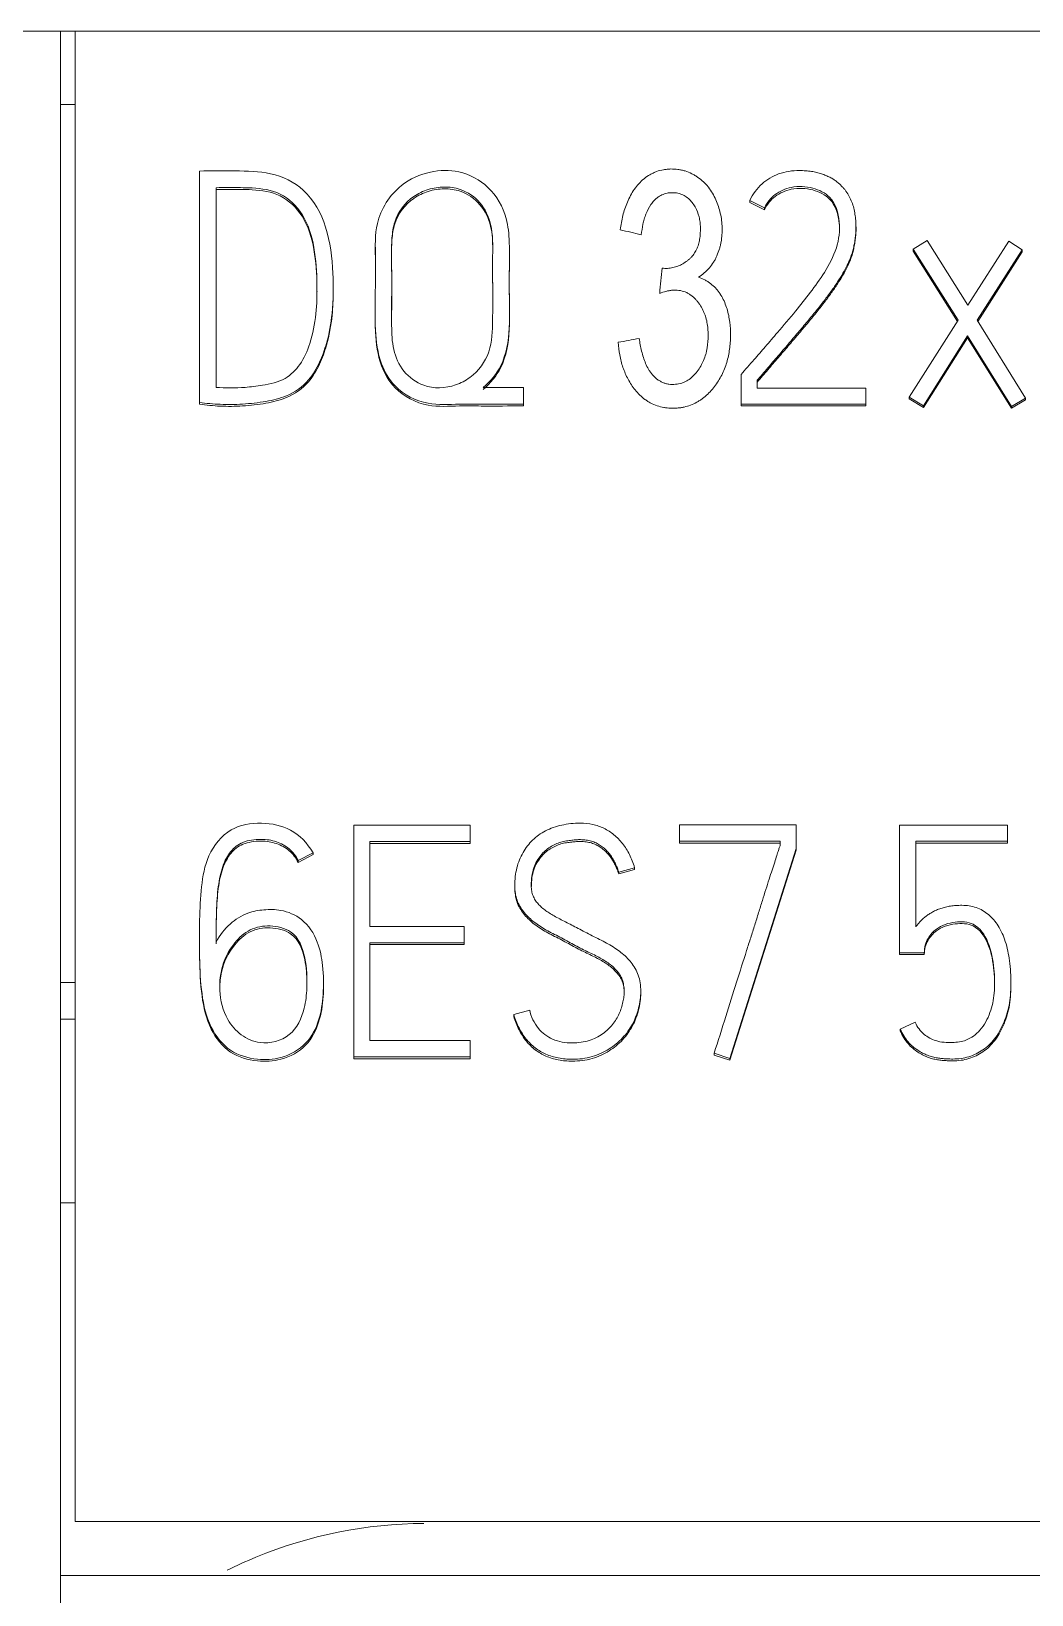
# Model space of a CAD drawing. Header units: millimetres. Extents: x 1359 to 3577, y 1336 to 3557.
# Drawn here: x 2840.87 to 2847.71, y 3319.4 to 3330.08 of the extents above; entities that cross this region are included whole.
import ezdxf

# ---------------------------------------------------------------- set-up
doc = ezdxf.new("R2010")
doc.units = ezdxf.units.MM
doc.set_wipeout_variables(frame=1)
doc.layers.add('000-PI-Oprema', color=30, linetype='Continuous', lineweight=5)

msp = doc.modelspace()

# ---------------------------------------------------------------- linework, layer by layer
for p, q in [((2956.571, 3326.022), (2756.571, 3326.022)), ((2956.571, 3320.858), (2756.571, 3320.858))]:
    msp.add_line(p, q)

# ---------------------------------------------------------------- next in the draw order: wipeouts: each hides what was drawn before it
msp.add_wipeout([(2836.171, 3330.083), (2870.971, 3330.083), (2870.971, 3183.083), (2836.171, 3183.083)])

# ---------------------------------------------------------------- next in the draw order: linework, layer by layer
at = {"layer": '000-PI-Oprema', "color": 0, "linetype": 'ByBlock', "lineweight": 0}
for p, q in [((2841.071, 3330.083), (2836.171, 3330.083)), ((2841.171, 3330.083), (2841.071, 3330.083)), ((2841.171, 3319.9), (2841.171, 3330.083)), ((2865.971, 3330.083), (2841.171, 3330.083)), ((2841.171, 3329.583), (2841.071, 3329.583)), ((2842.021, 3329.127), (2842.021, 3327.546)), ((2842.134, 3329.014), (2842.134, 3327.65)), ((2845.782, 3328.926), (2845.782, 3328.914)), ((2845.882, 3328.876), (2845.782, 3328.926)), ((2845.882, 3328.863), (2845.782, 3328.914)), ((2845.882, 3328.876), (2845.882, 3328.863)), ((2846.508, 3328.734), (2846.508, 3328.747)), ((2846.994, 3328.653), (2846.899, 3328.594)), ((2847.272, 3328.211), (2846.994, 3328.653)), ((2847.551, 3328.649), (2847.272, 3328.211)), ((2847.644, 3328.59), (2847.551, 3328.649)), ((2843.222, 3328.614), (2843.222, 3328.601)), ((2844.139, 3328.538), (2844.139, 3328.55)), ((2846.899, 3328.594), (2846.899, 3328.581)), ((2846.899, 3328.594), (2847.205, 3328.108)), ((2846.899, 3328.581), (2847.201, 3328.101)), ((2847.336, 3328.108), (2847.644, 3328.59)), ((2847.34, 3328.101), (2847.644, 3328.577)), ((2847.644, 3328.59), (2847.644, 3328.577)), ((2844.024, 3328.471), (2844.024, 3328.458)), ((2842.935, 3328.309), (2842.935, 3328.322)), ((2843.221, 3328.157), (2843.221, 3328.145)), ((2847.205, 3328.108), (2846.872, 3327.584)), ((2847.667, 3327.577), (2847.336, 3328.108)), ((2846.968, 3327.524), (2847.269, 3328.002)), ((2847.269, 3328.002), (2847.571, 3327.52)), ((2847.269, 3328.002), (2847.269, 3327.989)), ((2846.968, 3327.512), (2847.269, 3327.989)), ((2847.269, 3327.989), (2847.571, 3327.507)), ((2845.722, 3327.535), (2845.722, 3327.738)), ((2845.833, 3327.698), (2845.833, 3327.645)), ((2844.235, 3327.648), (2843.96, 3327.648)), ((2844.235, 3327.535), (2844.235, 3327.648)), ((2845.833, 3327.645), (2846.574, 3327.645)), ((2846.574, 3327.645), (2846.574, 3327.535)), ((2846.872, 3327.584), (2846.872, 3327.571)), ((2846.872, 3327.584), (2846.968, 3327.524)), ((2846.872, 3327.571), (2846.968, 3327.512)), ((2847.571, 3327.52), (2847.667, 3327.577)), ((2847.667, 3327.577), (2847.667, 3327.564)), ((2842.021, 3327.546), (2842.021, 3327.534)), ((2844.235, 3327.535), (2844.235, 3327.523)), ((2845.722, 3327.535), (2845.722, 3327.523)), ((2846.574, 3327.535), (2845.722, 3327.535)), ((2846.574, 3327.523), (2845.722, 3327.523)), ((2846.574, 3327.535), (2846.574, 3327.523)), ((2846.968, 3327.524), (2846.968, 3327.512)), ((2847.571, 3327.507), (2847.667, 3327.564)), ((2847.571, 3327.52), (2847.571, 3327.507)), ((2843.075, 3324.659), (2843.075, 3323.076)), ((2843.871, 3324.659), (2843.075, 3324.659)), ((2843.871, 3324.546), (2843.871, 3324.659)), ((2845.301, 3324.661), (2845.301, 3324.549)), ((2846.099, 3324.661), (2845.301, 3324.661)), ((2846.099, 3324.5), (2846.099, 3324.661)), ((2846.805, 3324.659), (2847.544, 3324.659)), ((2846.805, 3323.787), (2846.805, 3324.659)), ((2847.544, 3324.659), (2847.544, 3324.549)), ((2842.797, 3324.469), (2842.695, 3324.417)), ((2842.797, 3324.469), (2842.797, 3324.457)), ((2843.186, 3323.965), (2843.186, 3324.546)), ((2843.186, 3324.546), (2843.871, 3324.546)), ((2843.186, 3324.534), (2843.871, 3324.534)), ((2843.871, 3324.546), (2843.871, 3324.534)), ((2845.301, 3324.549), (2845.301, 3324.536)), ((2845.301, 3324.549), (2845.989, 3324.549)), ((2845.301, 3324.536), (2845.989, 3324.536)), ((2845.645, 3323.065), (2846.099, 3324.5)), ((2845.645, 3323.052), (2846.099, 3324.488)), ((2845.989, 3324.549), (2845.989, 3324.518)), ((2846.099, 3324.5), (2846.099, 3324.488)), ((2847.544, 3324.549), (2846.916, 3324.549)), ((2846.916, 3324.549), (2846.916, 3323.963)), ((2847.544, 3324.536), (2846.916, 3324.536)), ((2847.544, 3324.549), (2847.544, 3324.536)), ((2842.797, 3324.457), (2842.695, 3324.404)), ((2842.695, 3324.417), (2842.695, 3324.404)), ((2844.994, 3324.368), (2844.886, 3324.337)), ((2844.994, 3324.368), (2844.994, 3324.355)), ((2844.994, 3324.355), (2844.886, 3324.325)), ((2844.886, 3324.337), (2844.886, 3324.325)), ((2844.175, 3324.248), (2844.175, 3324.235)), ((2843.829, 3323.965), (2843.186, 3323.965)), ((2843.829, 3323.855), (2843.829, 3323.965)), ((2842.02, 3323.874), (2842.02, 3323.861)), ((2843.186, 3323.186), (2843.186, 3323.855)), ((2843.186, 3323.855), (2843.829, 3323.855)), ((2843.186, 3323.843), (2843.829, 3323.843)), ((2843.829, 3323.855), (2843.829, 3323.843)), ((2846.974, 3323.787), (2846.805, 3323.787)), ((2846.805, 3323.787), (2846.805, 3323.774)), ((2846.974, 3323.774), (2846.805, 3323.774)), ((2846.974, 3323.787), (2846.974, 3323.774)), ((2841.071, 3323.583), (2841.171, 3323.583)), ((2842.869, 3323.571), (2842.869, 3323.584)), ((2845.037, 3323.51), (2845.037, 3323.523)), ((2847.566, 3323.569), (2847.566, 3323.581)), ((2841.171, 3323.333), (2841.071, 3323.333)), ((2844.169, 3323.364), (2844.278, 3323.395)), ((2844.169, 3323.364), (2844.169, 3323.352)), ((2846.81, 3323.265), (2846.912, 3323.312)), ((2846.81, 3323.265), (2846.81, 3323.253)), ((2843.871, 3323.186), (2843.186, 3323.186)), ((2843.871, 3323.076), (2843.871, 3323.186)), ((2845.538, 3323.1), (2845.538, 3323.088)), ((2845.538, 3323.1), (2845.645, 3323.065)), ((2845.538, 3323.088), (2845.645, 3323.052)), ((2843.075, 3323.076), (2843.871, 3323.076)), ((2843.075, 3323.076), (2843.075, 3323.063)), ((2843.075, 3323.063), (2843.871, 3323.063)), ((2843.871, 3323.076), (2843.871, 3323.063)), ((2845.645, 3323.065), (2845.645, 3323.052)), ((2841.171, 3322.078), (2841.071, 3322.078)), ((2865.971, 3319.9), (2841.171, 3319.9)), ((2866.071, 3319.532), (2841.071, 3319.532))]:
    msp.add_line(p, q, dxfattribs=at)
for points, knots in [([(2841.071, 3330.083), (2841.071, 3328.998), (2841.071, 3325.395), (2841.071, 3321.789), (2841.071, 3319.268)], [0, 0, 0, 0, 0.301146, 1, 1, 1, 1]), ([(2842.021, 3327.546), (2842.068, 3327.54), (2842.166, 3327.532), (2842.318, 3327.533), (2842.47, 3327.55), (2842.631, 3327.588), (2842.766, 3327.682), (2842.844, 3327.818), (2842.9, 3327.972), (2842.936, 3328.177), (2842.937, 3328.445), (2842.905, 3328.74), (2842.762, 3329.008), (2842.512, 3329.128), (2842.264, 3329.128), (2842.102, 3329.131), (2842.021, 3329.127)], [0, 0, 0, 0, 0.048928, 0.10152, 0.156673, 0.206259, 0.270351, 0.31956, 0.366981, 0.439378, 0.534587, 0.645045, 0.746603, 0.832762, 0.916147, 1, 1, 1, 1]), ([(2843.96, 3327.648), (2844.011, 3327.692), (2844.108, 3327.809), (2844.148, 3328.067), (2844.133, 3328.348), (2844.144, 3328.598), (2844.124, 3328.833), (2844.014, 3329.028), (2843.807, 3329.137), (2843.588, 3329.133), (2843.362, 3329.031), (2843.215, 3328.797), (2843.225, 3328.549), (2843.224, 3328.307), (2843.215, 3328.064), (2843.245, 3327.825), (2843.36, 3327.628), (2843.568, 3327.521), (2843.776, 3327.537), (2843.993, 3327.534), (2844.139, 3327.535), (2844.235, 3327.535)], [0, 0, 0, 0, 0.043075, 0.102648, 0.168978, 0.235307, 0.271956, 0.327443, 0.378109, 0.421433, 0.470555, 0.539532, 0.59211, 0.636178, 0.703998, 0.756984, 0.796657, 0.853885, 0.901986, 0.93541, 1, 1, 1, 1]), ([(2844.896, 3328.727), (2844.901, 3328.76), (2844.907, 3328.792), (2844.922, 3328.855), (2844.932, 3328.886), (2844.952, 3328.931), (2844.959, 3328.946), (2844.974, 3328.975), (2844.983, 3328.989), (2845.002, 3329.016), (2845.012, 3329.029), (2845.034, 3329.053), (2845.058, 3329.076), (2845.085, 3329.095), (2845.107, 3329.107), (2845.114, 3329.111), (2845.129, 3329.118), (2845.152, 3329.128), (2845.176, 3329.134), (2845.2, 3329.138), (2845.208, 3329.139), (2845.225, 3329.141), (2845.233, 3329.142), (2845.258, 3329.142), (2845.275, 3329.141), (2845.299, 3329.138), (2845.307, 3329.136), (2845.324, 3329.133), (2845.348, 3329.127), (2845.37, 3329.117), (2845.393, 3329.106), (2845.4, 3329.102), (2845.414, 3329.094), (2845.421, 3329.089), (2845.441, 3329.075), (2845.454, 3329.065), (2845.472, 3329.048), (2845.478, 3329.042), (2845.489, 3329.029), (2845.505, 3329.011), (2845.519, 3328.99), (2845.536, 3328.962), (2845.543, 3328.947), (2845.563, 3328.902), (2845.573, 3328.871), (2845.584, 3328.823), (2845.587, 3328.807), (2845.591, 3328.774), (2845.592, 3328.758), (2845.593, 3328.709), (2845.591, 3328.676), (2845.584, 3328.636), (2845.582, 3328.628), (2845.579, 3328.612), (2845.572, 3328.588), (2845.564, 3328.565), (2845.554, 3328.542), (2845.551, 3328.535), (2845.543, 3328.52), (2845.539, 3328.513), (2845.526, 3328.492), (2845.507, 3328.465), (2845.483, 3328.442), (2845.459, 3328.421), (2845.445, 3328.411), (2845.431, 3328.402)], [0, 0, 0, 0, 0.0625, 0.0625, 0.125, 0.125, 0.15625, 0.15625, 0.1875, 0.1875, 0.21875, 0.21875, 0.25, 0.28125, 0.28125, 0.296875, 0.296875, 0.3125, 0.34375, 0.34375, 0.359375, 0.359375, 0.375, 0.375, 0.40625, 0.40625, 0.421875, 0.421875, 0.4375, 0.46875, 0.46875, 0.484375, 0.484375, 0.5, 0.5, 0.53125, 0.53125, 0.546875, 0.546875, 0.5625, 0.59375, 0.59375, 0.625, 0.625, 0.6875, 0.6875, 0.71875, 0.71875, 0.75, 0.75, 0.8125, 0.8125, 0.828125, 0.828125, 0.84375, 0.875, 0.875, 0.890625, 0.890625, 0.90625, 0.90625, 0.9375, 0.96875, 0.96875, 1, 1, 1, 1]), ([(2845.782, 3328.926), (2845.801, 3328.969), (2845.858, 3329.045), (2845.979, 3329.119), (2846.088, 3329.133), (2846.163, 3329.13), (2846.202, 3329.126), (2846.238, 3329.119), (2846.271, 3329.109), (2846.301, 3329.098), (2846.329, 3329.086), (2846.353, 3329.072), (2846.375, 3329.057), (2846.394, 3329.04), (2846.411, 3329.023), (2846.426, 3329.007), (2846.444, 3328.985), (2846.462, 3328.954), (2846.48, 3328.916), (2846.493, 3328.875), (2846.501, 3328.833), (2846.506, 3328.791), (2846.508, 3328.75), (2846.507, 3328.71), (2846.503, 3328.673), (2846.498, 3328.636), (2846.49, 3328.601), (2846.481, 3328.567), (2846.468, 3328.528), (2846.448, 3328.482), (2846.418, 3328.427), (2846.381, 3328.368), (2846.338, 3328.306), (2846.289, 3328.24), (2846.234, 3328.171), (2846.174, 3328.099), (2846.111, 3328.023), (2846.044, 3327.945), (2845.975, 3327.864), (2845.904, 3327.782), (2845.857, 3327.726), (2845.833, 3327.698)], [0, 0, 0, 0, 0.061339, 0.118477, 0.180647, 0.199061, 0.216082, 0.231833, 0.246526, 0.260308, 0.273254, 0.285426, 0.29689, 0.307753, 0.31802, 0.327627, 0.336606, 0.355189, 0.37361, 0.392165, 0.410785, 0.42927, 0.447741, 0.464235, 0.480574, 0.496814, 0.51268, 0.527892, 0.542508, 0.566365, 0.593275, 0.623397, 0.656474, 0.692185, 0.730563, 0.771282, 0.814001, 0.858722, 0.904903, 0.951996, 1, 1, 1, 1]), ([(2842.134, 3327.65), (2842.2, 3327.645), (2842.306, 3327.645), (2842.465, 3327.664), (2842.606, 3327.694), (2842.719, 3327.807), (2842.785, 3327.963), (2842.822, 3328.15), (2842.826, 3328.37), (2842.813, 3328.602), (2842.746, 3328.829), (2842.584, 3328.99), (2842.392, 3329.016), (2842.245, 3329.014), (2842.163, 3329.015), (2842.134, 3329.014)], [0, 0, 0, 0, 0.085013, 0.135874, 0.205821, 0.265138, 0.333279, 0.422662, 0.50952, 0.618636, 0.722487, 0.80996, 0.894466, 0.962458, 1, 1, 1, 1]), ([(2842.824, 3328.304), (2842.824, 3328.316), (2842.823, 3328.413), (2842.813, 3328.589), (2842.746, 3328.816), (2842.584, 3328.977), (2842.392, 3329.004), (2842.245, 3329.001), (2842.163, 3329.002), (2842.134, 3329.002)], [0, 0, 0, 0, 0.030851, 0.246457, 0.451657, 0.624495, 0.791473, 0.92582, 1, 1, 1, 1]), ([(2843.584, 3329.002), (2843.549, 3328.991), (2843.449, 3328.943), (2843.355, 3328.818), (2843.329, 3328.635), (2843.336, 3328.453), (2843.334, 3328.253), (2843.333, 3328.072), (2843.338, 3327.907), (2843.406, 3327.752), (2843.564, 3327.637), (2843.74, 3327.644), (2843.906, 3327.73), (2844.02, 3327.888), (2844.025, 3328.11), (2844.025, 3328.329), (2844.023, 3328.545), (2844.029, 3328.748), (2843.95, 3328.92), (2843.822, 3329.007), (2843.693, 3329.024), (2843.62, 3329.012), (2843.584, 3329.002)], [0, 0, 0, 0, 0.03125, 0.09375, 0.125, 0.1875, 0.25, 0.296875, 0.34375, 0.390625, 0.4375, 0.5, 0.53125, 0.59375, 0.65625, 0.71875, 0.78125, 0.84375, 0.890625, 0.9375, 0.96875, 1, 1, 1, 1]), ([(2843.584, 3328.989), (2843.549, 3328.978), (2843.449, 3328.93), (2843.355, 3328.805), (2843.329, 3328.622), (2843.336, 3328.441), (2843.335, 3328.26), (2843.334, 3328.152), (2843.334, 3328.117)], [0, 0, 0, 0, 0.111489, 0.334467, 0.445956, 0.668934, 0.891911, 1, 1, 1, 1]), ([(2844.025, 3328.592), (2844.025, 3328.646), (2844.021, 3328.754), (2843.95, 3328.907), (2843.822, 3328.994), (2843.693, 3329.012), (2843.62, 3329), (2843.584, 3328.989)], [0, 0, 0, 0, 0.226006, 0.458204, 0.690402, 0.845201, 1, 1, 1, 1]), ([(2845.182, 3328.465), (2845.188, 3328.464), (2845.194, 3328.463), (2845.203, 3328.463), (2845.207, 3328.463), (2845.213, 3328.463), (2845.222, 3328.463), (2845.231, 3328.464), (2845.243, 3328.466), (2845.249, 3328.467), (2845.268, 3328.471), (2845.279, 3328.474), (2845.302, 3328.483), (2845.313, 3328.488), (2845.335, 3328.501), (2845.345, 3328.507), (2845.36, 3328.519), (2845.364, 3328.522), (2845.374, 3328.531), (2845.378, 3328.535), (2845.391, 3328.548), (2845.398, 3328.558), (2845.411, 3328.578), (2845.417, 3328.589), (2845.426, 3328.611), (2845.43, 3328.623), (2845.436, 3328.646), (2845.439, 3328.658), (2845.442, 3328.683), (2845.443, 3328.695), (2845.444, 3328.719), (2845.445, 3328.731), (2845.444, 3328.755), (2845.443, 3328.767), (2845.44, 3328.791), (2845.438, 3328.803), (2845.429, 3328.839), (2845.42, 3328.861), (2845.402, 3328.893), (2845.395, 3328.903), (2845.38, 3328.923), (2845.372, 3328.932), (2845.353, 3328.948), (2845.343, 3328.955), (2845.322, 3328.967), (2845.31, 3328.971), (2845.286, 3328.978), (2845.274, 3328.979), (2845.249, 3328.98), (2845.237, 3328.98), (2845.213, 3328.976), (2845.201, 3328.973), (2845.178, 3328.964), (2845.167, 3328.958), (2845.152, 3328.948), (2845.147, 3328.944), (2845.138, 3328.936), (2845.133, 3328.932), (2845.12, 3328.919), (2845.113, 3328.909), (2845.092, 3328.879), (2845.081, 3328.857), (2845.068, 3328.823), (2845.064, 3328.811), (2845.057, 3328.788), (2845.054, 3328.776), (2845.047, 3328.74), (2845.043, 3328.716), (2845.04, 3328.692)], [0, 0, 0, 0, 0.015625, 0.015625, 0.023437, 0.023437, 0.03125, 0.046875, 0.046875, 0.0625, 0.0625, 0.09375, 0.09375, 0.125, 0.125, 0.15625, 0.15625, 0.171875, 0.171875, 0.1875, 0.1875, 0.21875, 0.21875, 0.25, 0.25, 0.28125, 0.28125, 0.3125, 0.3125, 0.34375, 0.34375, 0.375, 0.375, 0.40625, 0.40625, 0.4375, 0.4375, 0.5, 0.5, 0.53125, 0.53125, 0.5625, 0.5625, 0.59375, 0.59375, 0.625, 0.625, 0.65625, 0.65625, 0.6875, 0.6875, 0.71875, 0.71875, 0.75, 0.75, 0.765625, 0.765625, 0.78125, 0.78125, 0.8125, 0.8125, 0.875, 0.875, 0.90625, 0.90625, 0.9375, 0.9375, 1, 1, 1, 1]), ([(2845.722, 3327.738), (2845.752, 3327.772), (2845.807, 3327.835), (2845.89, 3327.93), (2845.985, 3328.041), (2846.089, 3328.163), (2846.197, 3328.299), (2846.298, 3328.438), (2846.383, 3328.598), (2846.407, 3328.78), (2846.355, 3328.951), (2846.209, 3329.022), (2846.073, 3329.028), (2845.948, 3328.975), (2845.9, 3328.913), (2845.882, 3328.876)], [0, 0, 0, 0, 0.068794, 0.128406, 0.193582, 0.291346, 0.373604, 0.45943, 0.554437, 0.645803, 0.738171, 0.803969, 0.878932, 0.940491, 1, 1, 1, 1]), ([(2846.395, 3328.729), (2846.395, 3328.742), (2846.392, 3328.817), (2846.355, 3328.938), (2846.209, 3329.01), (2846.073, 3329.015), (2845.948, 3328.962), (2845.9, 3328.901), (2845.882, 3328.863)], [0, 0, 0, 0, 0.051721, 0.299015, 0.475174, 0.675868, 0.840679, 1, 1, 1, 1]), ([(2846.508, 3328.736), (2846.508, 3328.736), (2846.508, 3328.723), (2846.507, 3328.698), (2846.503, 3328.66), (2846.498, 3328.623), (2846.49, 3328.588), (2846.481, 3328.554), (2846.468, 3328.515), (2846.448, 3328.469), (2846.418, 3328.414), (2846.381, 3328.356), (2846.338, 3328.293), (2846.289, 3328.227), (2846.234, 3328.158), (2846.174, 3328.086), (2846.111, 3328.01), (2846.044, 3327.932), (2845.975, 3327.852), (2845.904, 3327.769), (2845.857, 3327.714), (2845.833, 3327.685)], [0, 0, 0, 0, 0.000351, 0.030208, 0.059783, 0.089178, 0.117897, 0.145433, 0.17189, 0.215074, 0.263783, 0.318309, 0.378181, 0.442821, 0.512289, 0.585996, 0.663321, 0.744272, 0.827864, 0.913107, 1, 1, 1, 1]), ([(2843.222, 3328.601), (2843.222, 3328.575), (2843.224, 3328.518), (2843.224, 3328.461), (2843.224, 3328.429)], [0, 0, 0, 0, 0.44169, 1, 1, 1, 1]), ([(2843.96, 3327.635), (2844.011, 3327.68), (2844.108, 3327.796), (2844.148, 3328.054), (2844.135, 3328.305), (2844.139, 3328.47), (2844.139, 3328.538)], [0, 0, 0, 0, 0.200742, 0.478373, 0.787489, 1, 1, 1, 1]), ([(2844.025, 3328.228), (2844.025, 3328.257), (2844.025, 3328.334), (2844.024, 3328.411), (2844.024, 3328.458)], [0, 0, 0, 0, 0.379538, 1, 1, 1, 1]), ([(2845.431, 3328.402), (2845.446, 3328.397), (2845.468, 3328.388), (2845.488, 3328.377), (2845.501, 3328.368), (2845.508, 3328.364), (2845.526, 3328.349), (2845.538, 3328.339), (2845.554, 3328.322), (2845.559, 3328.316), (2845.568, 3328.304), (2845.573, 3328.297), (2845.595, 3328.265), (2845.608, 3328.237), (2845.624, 3328.193), (2845.629, 3328.178), (2845.636, 3328.148), (2845.639, 3328.133), (2845.647, 3328.088), (2845.649, 3328.057), (2845.65, 3328.011), (2845.65, 3327.995), (2845.649, 3327.964), (2845.648, 3327.949), (2845.643, 3327.903), (2845.638, 3327.873), (2845.626, 3327.828), (2845.622, 3327.813), (2845.612, 3327.784), (2845.606, 3327.769), (2845.587, 3327.727), (2845.572, 3327.7), (2845.545, 3327.662), (2845.536, 3327.65), (2845.516, 3327.626), (2845.495, 3327.603), (2845.471, 3327.583), (2845.453, 3327.569), (2845.446, 3327.564), (2845.433, 3327.556), (2845.426, 3327.552), (2845.392, 3327.533), (2845.363, 3327.522), (2845.325, 3327.514), (2845.317, 3327.512), (2845.302, 3327.51), (2845.294, 3327.509), (2845.271, 3327.507), (2845.255, 3327.507), (2845.232, 3327.508), (2845.224, 3327.508), (2845.208, 3327.51), (2845.201, 3327.511), (2845.178, 3327.515), (2845.148, 3327.523), (2845.119, 3327.535), (2845.098, 3327.546), (2845.091, 3327.55), (2845.078, 3327.558), (2845.059, 3327.572), (2845.041, 3327.587), (2845.019, 3327.608), (2845.008, 3327.62), (2844.998, 3327.632)], [0, 0, 0, 0, 0.03125, 0.046875, 0.046875, 0.0625, 0.0625, 0.09375, 0.09375, 0.109375, 0.109375, 0.125, 0.125, 0.1875, 0.1875, 0.21875, 0.21875, 0.25, 0.25, 0.3125, 0.3125, 0.34375, 0.34375, 0.375, 0.375, 0.4375, 0.4375, 0.46875, 0.46875, 0.5, 0.5, 0.5625, 0.5625, 0.59375, 0.59375, 0.625, 0.65625, 0.65625, 0.671875, 0.671875, 0.6875, 0.6875, 0.75, 0.75, 0.765625, 0.765625, 0.78125, 0.78125, 0.8125, 0.8125, 0.828125, 0.828125, 0.84375, 0.84375, 0.875, 0.90625, 0.90625, 0.921875, 0.921875, 0.9375, 0.96875, 0.96875, 1, 1, 1, 1]), ([(2845.026, 3327.984), (2845.03, 3327.955), (2845.036, 3327.926), (2845.046, 3327.883), (2845.05, 3327.869), (2845.059, 3327.84), (2845.064, 3327.827), (2845.076, 3327.799), (2845.082, 3327.786), (2845.093, 3327.767), (2845.097, 3327.761), (2845.106, 3327.749), (2845.111, 3327.743), (2845.125, 3327.726), (2845.136, 3327.716), (2845.153, 3327.702), (2845.16, 3327.698), (2845.172, 3327.69), (2845.179, 3327.687), (2845.193, 3327.681), (2845.2, 3327.678), (2845.214, 3327.674), (2845.229, 3327.671), (2845.243, 3327.67), (2845.258, 3327.669), (2845.266, 3327.67), (2845.288, 3327.672), (2845.303, 3327.674), (2845.324, 3327.682), (2845.331, 3327.684), (2845.344, 3327.691), (2845.351, 3327.694), (2845.37, 3327.706), (2845.382, 3327.715), (2845.403, 3327.736), (2845.413, 3327.747), (2845.431, 3327.77), (2845.439, 3327.783), (2845.454, 3327.808), (2845.467, 3327.834), (2845.477, 3327.862), (2845.483, 3327.883), (2845.485, 3327.891), (2845.488, 3327.905), (2845.489, 3327.912), (2845.495, 3327.948), (2845.497, 3327.977), (2845.497, 3328.021), (2845.496, 3328.036), (2845.494, 3328.065), (2845.49, 3328.094), (2845.483, 3328.123), (2845.476, 3328.144), (2845.473, 3328.151), (2845.468, 3328.164), (2845.465, 3328.171), (2845.455, 3328.191), (2845.448, 3328.204), (2845.436, 3328.222), (2845.431, 3328.228), (2845.422, 3328.24), (2845.417, 3328.245), (2845.402, 3328.262), (2845.391, 3328.271), (2845.373, 3328.284), (2845.367, 3328.288), (2845.354, 3328.295), (2845.347, 3328.299), (2845.326, 3328.307), (2845.312, 3328.31), (2845.29, 3328.314), (2845.282, 3328.314), (2845.268, 3328.315), (2845.26, 3328.315), (2845.245, 3328.313), (2845.238, 3328.312), (2845.223, 3328.309), (2845.216, 3328.308), (2845.194, 3328.302), (2845.18, 3328.298), (2845.166, 3328.292)], [0, 0, 0, 0, 0.0625, 0.0625, 0.09375, 0.09375, 0.125, 0.125, 0.15625, 0.15625, 0.171875, 0.171875, 0.1875, 0.1875, 0.21875, 0.21875, 0.234375, 0.234375, 0.25, 0.25, 0.265625, 0.265625, 0.28125, 0.296875, 0.296875, 0.3125, 0.3125, 0.34375, 0.34375, 0.359375, 0.359375, 0.375, 0.375, 0.40625, 0.40625, 0.4375, 0.4375, 0.46875, 0.46875, 0.5, 0.53125, 0.53125, 0.546875, 0.546875, 0.5625, 0.5625, 0.625, 0.625, 0.65625, 0.65625, 0.6875, 0.71875, 0.71875, 0.734375, 0.734375, 0.75, 0.75, 0.78125, 0.78125, 0.796875, 0.796875, 0.8125, 0.8125, 0.84375, 0.84375, 0.859375, 0.859375, 0.875, 0.875, 0.90625, 0.90625, 0.921875, 0.921875, 0.9375, 0.9375, 0.953125, 0.953125, 0.96875, 0.96875, 1, 1, 1, 1]), ([(2842.021, 3327.534), (2842.068, 3327.528), (2842.166, 3327.519), (2842.318, 3327.52), (2842.47, 3327.538), (2842.631, 3327.575), (2842.766, 3327.67), (2842.844, 3327.806), (2842.9, 3327.959), (2842.93, 3328.128), (2842.935, 3328.253), (2842.935, 3328.309)], [0, 0, 0, 0, 0.098443, 0.204258, 0.315227, 0.414995, 0.543949, 0.642959, 0.738369, 0.884032, 1, 1, 1, 1]), ([(2843.221, 3328.145), (2843.221, 3328.106), (2843.223, 3327.989), (2843.245, 3327.812), (2843.36, 3327.615), (2843.568, 3327.509), (2843.776, 3327.525), (2843.993, 3327.521), (2844.139, 3327.523), (2844.235, 3327.523)], [0, 0, 0, 0, 0.081096, 0.245586, 0.368745, 0.546401, 0.695727, 0.799486, 1, 1, 1, 1]), ([(2844.998, 3327.632), (2844.98, 3327.655), (2844.964, 3327.68), (2844.943, 3327.718), (2844.937, 3327.732), (2844.925, 3327.759), (2844.92, 3327.772), (2844.91, 3327.8), (2844.906, 3327.814), (2844.899, 3327.842), (2844.896, 3327.857), (2844.888, 3327.9), (2844.884, 3327.928), (2844.882, 3327.958)], [0, 0, 0, 0, 0.25, 0.25, 0.375, 0.375, 0.5, 0.5, 0.625, 0.625, 0.75, 0.75, 1, 1, 1, 1]), ([(2842.134, 3323.86), (2842.16, 3323.908), (2842.22, 3323.985), (2842.339, 3324.062), (2842.462, 3324.083), (2842.59, 3324.083), (2842.738, 3324.02), (2842.834, 3323.87), (2842.869, 3323.688), (2842.871, 3323.507), (2842.845, 3323.324), (2842.758, 3323.153), (2842.591, 3323.061), (2842.406, 3323.051), (2842.218, 3323.105), (2842.081, 3323.282), (2842.03, 3323.511), (2842.02, 3323.758), (2842.02, 3324.003), (2842.03, 3324.234), (2842.069, 3324.459), (2842.218, 3324.647), (2842.443, 3324.686), (2842.66, 3324.639), (2842.756, 3324.539), (2842.797, 3324.469)], [0, 0, 0, 0, 0.03564, 0.067865, 0.092923, 0.119268, 0.154068, 0.197126, 0.234707, 0.279879, 0.320329, 0.360962, 0.405677, 0.442102, 0.485709, 0.532505, 0.586175, 0.644312, 0.701767, 0.753421, 0.803151, 0.856352, 0.904259, 0.950465, 1, 1, 1, 1]), ([(2844.278, 3323.395), (2844.286, 3323.35), (2844.326, 3323.268), (2844.434, 3323.183), (2844.544, 3323.168), (2844.628, 3323.173), (2844.684, 3323.185), (2844.733, 3323.205), (2844.776, 3323.232), (2844.813, 3323.262), (2844.844, 3323.295), (2844.87, 3323.332), (2844.89, 3323.37), (2844.905, 3323.41), (2844.915, 3323.449), (2844.922, 3323.487), (2844.924, 3323.526), (2844.921, 3323.565), (2844.912, 3323.603), (2844.894, 3323.637), (2844.871, 3323.666), (2844.845, 3323.693), (2844.813, 3323.718), (2844.778, 3323.74), (2844.74, 3323.762), (2844.699, 3323.782), (2844.655, 3323.802), (2844.611, 3323.825), (2844.565, 3323.849), (2844.519, 3323.875), (2844.472, 3323.9), (2844.425, 3323.923), (2844.38, 3323.947), (2844.338, 3323.974), (2844.3, 3324.002), (2844.265, 3324.033), (2844.235, 3324.067), (2844.209, 3324.104), (2844.189, 3324.146), (2844.178, 3324.193), (2844.174, 3324.248), (2844.178, 3324.307), (2844.188, 3324.366), (2844.206, 3324.421), (2844.231, 3324.471), (2844.261, 3324.517), (2844.297, 3324.557), (2844.338, 3324.592), (2844.386, 3324.621), (2844.439, 3324.644), (2844.497, 3324.66), (2844.559, 3324.67), (2844.63, 3324.674), (2844.708, 3324.667), (2844.787, 3324.64), (2844.856, 3324.595), (2844.915, 3324.533), (2844.963, 3324.457), (2844.985, 3324.399), (2844.994, 3324.368)], [0, 0, 0, 0, 0.042395, 0.079774, 0.121236, 0.140075, 0.157254, 0.173247, 0.188397, 0.202796, 0.216711, 0.230265, 0.243508, 0.256652, 0.269293, 0.280934, 0.291684, 0.304893, 0.316879, 0.328106, 0.339273, 0.350814, 0.362909, 0.375637, 0.388999, 0.403044, 0.417696, 0.432849, 0.448511, 0.464937, 0.481153, 0.497163, 0.51278, 0.527863, 0.542482, 0.556645, 0.570443, 0.584077, 0.597961, 0.612786, 0.629037, 0.64828, 0.666584, 0.684253, 0.701354, 0.717933, 0.734308, 0.750738, 0.767515, 0.784992, 0.803232, 0.822275, 0.842375, 0.868294, 0.892965, 0.917787, 0.943448, 0.970498, 1, 1, 1, 1]), ([(2842.695, 3324.417), (2842.688, 3324.432), (2842.67, 3324.46), (2842.635, 3324.497), (2842.594, 3324.526), (2842.547, 3324.547), (2842.496, 3324.559), (2842.438, 3324.563), (2842.378, 3324.559), (2842.319, 3324.544), (2842.271, 3324.517), (2842.233, 3324.479), (2842.202, 3324.432), (2842.178, 3324.375), (2842.161, 3324.31), (2842.148, 3324.237), (2842.141, 3324.154), (2842.137, 3324.063), (2842.134, 3323.964), (2842.134, 3323.896), (2842.134, 3323.86)], [0, 0, 0, 0, 0.043481, 0.085549, 0.127923, 0.170971, 0.214845, 0.260884, 0.317917, 0.367656, 0.41257, 0.456833, 0.503792, 0.555243, 0.612421, 0.675966, 0.746378, 0.823872, 0.908402, 1, 1, 1, 1]), ([(2842.695, 3324.404), (2842.688, 3324.419), (2842.67, 3324.448), (2842.635, 3324.485), (2842.594, 3324.513), (2842.547, 3324.534), (2842.496, 3324.547), (2842.438, 3324.551), (2842.378, 3324.546), (2842.319, 3324.531), (2842.271, 3324.504), (2842.233, 3324.466), (2842.202, 3324.419), (2842.178, 3324.363), (2842.161, 3324.298), (2842.148, 3324.224), (2842.141, 3324.141), (2842.137, 3324.051), (2842.134, 3323.952), (2842.134, 3323.883), (2842.134, 3323.847)], [0, 0, 0, 0, 0.043481, 0.085549, 0.127923, 0.170971, 0.214845, 0.260884, 0.317917, 0.367656, 0.41257, 0.456833, 0.503792, 0.555243, 0.612421, 0.675966, 0.746378, 0.823872, 0.908402, 1, 1, 1, 1]), ([(2844.886, 3324.337), (2844.884, 3324.345), (2844.879, 3324.36), (2844.869, 3324.383), (2844.858, 3324.407), (2844.844, 3324.432), (2844.827, 3324.457), (2844.808, 3324.48), (2844.786, 3324.502), (2844.76, 3324.521), (2844.731, 3324.538), (2844.699, 3324.551), (2844.662, 3324.558), (2844.628, 3324.56), (2844.595, 3324.559), (2844.563, 3324.556), (2844.527, 3324.551), (2844.49, 3324.543), (2844.453, 3324.529), (2844.416, 3324.51), (2844.382, 3324.484), (2844.352, 3324.452), (2844.324, 3324.413), (2844.303, 3324.365), (2844.291, 3324.308), (2844.287, 3324.255), (2844.29, 3324.209), (2844.299, 3324.176), (2844.315, 3324.146), (2844.335, 3324.12), (2844.359, 3324.096), (2844.388, 3324.073), (2844.42, 3324.053), (2844.455, 3324.032), (2844.493, 3324.012), (2844.534, 3323.992), (2844.576, 3323.97), (2844.621, 3323.947), (2844.668, 3323.922), (2844.717, 3323.896), (2844.767, 3323.872), (2844.815, 3323.847), (2844.859, 3323.82), (2844.901, 3323.79), (2844.939, 3323.757), (2844.972, 3323.72), (2845, 3323.68), (2845.022, 3323.633), (2845.034, 3323.58), (2845.038, 3323.523), (2845.034, 3323.466), (2845.023, 3323.409), (2845.005, 3323.353), (2844.981, 3323.299), (2844.95, 3323.249), (2844.913, 3323.204), (2844.87, 3323.163), (2844.82, 3323.128), (2844.765, 3323.098), (2844.704, 3323.075), (2844.637, 3323.061), (2844.56, 3323.057), (2844.475, 3323.064), (2844.388, 3323.09), (2844.313, 3323.134), (2844.25, 3323.196), (2844.201, 3323.274), (2844.178, 3323.333), (2844.169, 3323.364)], [0, 0, 0, 0, 0.006902, 0.014527, 0.0229, 0.03171, 0.040697, 0.049939, 0.059406, 0.069126, 0.079243, 0.089792, 0.100957, 0.11302, 0.121351, 0.131067, 0.142193, 0.154038, 0.166072, 0.178522, 0.191399, 0.204849, 0.219214, 0.234859, 0.25249, 0.272668, 0.283841, 0.294211, 0.304173, 0.314215, 0.324636, 0.335605, 0.347264, 0.35967, 0.372854, 0.386723, 0.401163, 0.416176, 0.433071, 0.449927, 0.466747, 0.483271, 0.499286, 0.514866, 0.530063, 0.545048, 0.560066, 0.575472, 0.591898, 0.609868, 0.627376, 0.645005, 0.66302, 0.681094, 0.698922, 0.71679, 0.734853, 0.753306, 0.772468, 0.792214, 0.812556, 0.833938, 0.86301, 0.889874, 0.915888, 0.942166, 0.969784, 1, 1, 1, 1]), ([(2844.886, 3324.325), (2844.884, 3324.332), (2844.879, 3324.347), (2844.869, 3324.37), (2844.858, 3324.395), (2844.844, 3324.42), (2844.827, 3324.444), (2844.808, 3324.467), (2844.786, 3324.489), (2844.76, 3324.508), (2844.731, 3324.525), (2844.699, 3324.538), (2844.662, 3324.545), (2844.628, 3324.548), (2844.595, 3324.546), (2844.563, 3324.543), (2844.527, 3324.539), (2844.49, 3324.531), (2844.453, 3324.516), (2844.416, 3324.497), (2844.382, 3324.472), (2844.352, 3324.439), (2844.324, 3324.4), (2844.303, 3324.353), (2844.292, 3324.298), (2844.289, 3324.259), (2844.289, 3324.24)], [0, 0, 0, 0, 0.025535, 0.053746, 0.084726, 0.117324, 0.150572, 0.184768, 0.219795, 0.255756, 0.293187, 0.332218, 0.373527, 0.418158, 0.448979, 0.484928, 0.526094, 0.569916, 0.614442, 0.660505, 0.708148, 0.757909, 0.811058, 0.868941, 0.934177, 1, 1, 1, 1]), ([(2845.989, 3324.518), (2845.987, 3324.515), (2845.983, 3324.504), (2845.976, 3324.482), (2845.965, 3324.448), (2845.951, 3324.403), (2845.933, 3324.349), (2845.913, 3324.287), (2845.891, 3324.217), (2845.867, 3324.141), (2845.842, 3324.06), (2845.815, 3323.976), (2845.788, 3323.889), (2845.746, 3323.76), (2845.69, 3323.58), (2845.616, 3323.346), (2845.565, 3323.184), (2845.538, 3323.1)], [0, 0, 0, 0, 0.006664, 0.022274, 0.046836, 0.07897, 0.117297, 0.161819, 0.211415, 0.264968, 0.322476, 0.382404, 0.443215, 0.50491, 0.65714, 0.82217, 1, 1, 1, 1]), ([(2844.923, 3323.512), (2844.923, 3323.526), (2844.921, 3323.553), (2844.912, 3323.591), (2844.894, 3323.624), (2844.871, 3323.653), (2844.845, 3323.68), (2844.813, 3323.705), (2844.778, 3323.728), (2844.74, 3323.749), (2844.699, 3323.769), (2844.655, 3323.79), (2844.611, 3323.812), (2844.565, 3323.836), (2844.519, 3323.862), (2844.472, 3323.887), (2844.425, 3323.91), (2844.38, 3323.934), (2844.338, 3323.961), (2844.3, 3323.989), (2844.265, 3324.02), (2844.235, 3324.054), (2844.209, 3324.091), (2844.189, 3324.133), (2844.178, 3324.181), (2844.175, 3324.218), (2844.175, 3324.238), (2844.176, 3324.241)], [0, 0, 0, 0, 0.037363, 0.072654, 0.105707, 0.138586, 0.172568, 0.20818, 0.245654, 0.284995, 0.326348, 0.369486, 0.414101, 0.460216, 0.508578, 0.556324, 0.603462, 0.649443, 0.693851, 0.736893, 0.778592, 0.819218, 0.85936, 0.900239, 0.943889, 0.991738, 1, 1, 1, 1]), ([(2846.916, 3323.963), (2846.921, 3323.97), (2846.93, 3323.982), (2846.947, 3324.001), (2846.965, 3324.019), (2846.985, 3324.036), (2847.007, 3324.051), (2847.032, 3324.066), (2847.058, 3324.079), (2847.088, 3324.09), (2847.12, 3324.099), (2847.154, 3324.106), (2847.192, 3324.11), (2847.251, 3324.112), (2847.33, 3324.102), (2847.418, 3324.051), (2847.486, 3323.969), (2847.534, 3323.86), (2847.561, 3323.725), (2847.568, 3323.601), (2847.564, 3323.498), (2847.555, 3323.427), (2847.538, 3323.361), (2847.515, 3323.301), (2847.488, 3323.246), (2847.456, 3323.198), (2847.419, 3323.156), (2847.376, 3323.122), (2847.329, 3323.095), (2847.279, 3323.075), (2847.225, 3323.063), (2847.181, 3323.06), (2847.148, 3323.061), (2847.123, 3323.062), (2847.095, 3323.064), (2847.063, 3323.067), (2847.03, 3323.075), (2846.996, 3323.086), (2846.962, 3323.101), (2846.928, 3323.121), (2846.894, 3323.146), (2846.861, 3323.178), (2846.833, 3323.219), (2846.817, 3323.249), (2846.81, 3323.265)], [0, 0, 0, 0, 0.010575, 0.021534, 0.032937, 0.044729, 0.056875, 0.069452, 0.0826, 0.096505, 0.111279, 0.126985, 0.143702, 0.161538, 0.205913, 0.248141, 0.293825, 0.346182, 0.40699, 0.478261, 0.512629, 0.544859, 0.575282, 0.604004, 0.631084, 0.6569, 0.681684, 0.705765, 0.729734, 0.753772, 0.778045, 0.803118, 0.812005, 0.822876, 0.835737, 0.849942, 0.864952, 0.880894, 0.897668, 0.915306, 0.934053, 0.954105, 0.975931, 1, 1, 1, 1]), ([(2842.504, 3323.97), (2842.456, 3323.972), (2842.363, 3323.954), (2842.237, 3323.842), (2842.167, 3323.692), (2842.152, 3323.506), (2842.192, 3323.345), (2842.3, 3323.217), (2842.455, 3323.151), (2842.656, 3323.203), (2842.741, 3323.386), (2842.759, 3323.568), (2842.753, 3323.751), (2842.683, 3323.936), (2842.553, 3323.968), (2842.504, 3323.97)], [0, 0, 0, 0, 0.0625, 0.125, 0.21875, 0.28125, 0.375, 0.4375, 0.5, 0.59375, 0.6875, 0.75, 0.84375, 0.9375, 1, 1, 1, 1]), ([(2842.504, 3323.957), (2842.456, 3323.959), (2842.363, 3323.942), (2842.237, 3323.829), (2842.171, 3323.688), (2842.16, 3323.582), (2842.159, 3323.545)], [0, 0, 0, 0, 0.232842, 0.465685, 0.814948, 1, 1, 1, 1]), ([(2842.755, 3323.584), (2842.755, 3323.635), (2842.746, 3323.756), (2842.683, 3323.924), (2842.553, 3323.955), (2842.504, 3323.957)], [0, 0, 0, 0, 0.310868, 0.724347, 1, 1, 1, 1]), ([(2846.912, 3323.312), (2846.927, 3323.278), (2846.965, 3323.227), (2847.059, 3323.177), (2847.16, 3323.169), (2847.269, 3323.184), (2847.367, 3323.257), (2847.429, 3323.375), (2847.459, 3323.52), (2847.453, 3323.684), (2847.426, 3323.85), (2847.33, 3323.997), (2847.179, 3324.003), (2847.066, 3323.967), (2846.99, 3323.883), (2846.975, 3323.824), (2846.974, 3323.787)], [0, 0, 0, 0, 0.059022, 0.110017, 0.175174, 0.228533, 0.294979, 0.374406, 0.452147, 0.547151, 0.653629, 0.744768, 0.81483, 0.893356, 0.941956, 1, 1, 1, 1]), ([(2847.455, 3323.565), (2847.455, 3323.598), (2847.45, 3323.693), (2847.426, 3323.838), (2847.33, 3323.985), (2847.179, 3323.991), (2847.066, 3323.954), (2846.99, 3323.87), (2846.975, 3323.811), (2846.974, 3323.774)], [0, 0, 0, 0, 0.110862, 0.319923, 0.498869, 0.636431, 0.790612, 0.886035, 1, 1, 1, 1]), ([(2842.869, 3323.573), (2842.869, 3323.545), (2842.866, 3323.457), (2842.845, 3323.311), (2842.758, 3323.14), (2842.591, 3323.048), (2842.406, 3323.039), (2842.218, 3323.092), (2842.081, 3323.269), (2842.03, 3323.498), (2842.022, 3323.7), (2842.02, 3323.823), (2842.02, 3323.861)], [0, 0, 0, 0, 0.047379, 0.146039, 0.245143, 0.354204, 0.443047, 0.549405, 0.663541, 0.794443, 0.936242, 1, 1, 1, 1]), ([(2845.037, 3323.512), (2845.037, 3323.511), (2845.037, 3323.492), (2845.034, 3323.453), (2845.023, 3323.396), (2845.005, 3323.34), (2844.981, 3323.287), (2844.95, 3323.237), (2844.913, 3323.191), (2844.87, 3323.15), (2844.82, 3323.115), (2844.765, 3323.085), (2844.704, 3323.062), (2844.637, 3323.049), (2844.56, 3323.044), (2844.475, 3323.051), (2844.388, 3323.077), (2844.313, 3323.121), (2844.25, 3323.183), (2844.201, 3323.261), (2844.178, 3323.32), (2844.169, 3323.352)], [0, 0, 0, 0, 0.001261, 0.046083, 0.091213, 0.137331, 0.183601, 0.229241, 0.274983, 0.321224, 0.368462, 0.417518, 0.468068, 0.520144, 0.574882, 0.649305, 0.718077, 0.784672, 0.851944, 0.922648, 1, 1, 1, 1]), ([(2847.566, 3323.568), (2847.566, 3323.566), (2847.566, 3323.538), (2847.564, 3323.486), (2847.555, 3323.414), (2847.538, 3323.348), (2847.515, 3323.288), (2847.488, 3323.234), (2847.456, 3323.185), (2847.419, 3323.144), (2847.376, 3323.109), (2847.329, 3323.082), (2847.279, 3323.062), (2847.225, 3323.05), (2847.181, 3323.048), (2847.148, 3323.048), (2847.123, 3323.05), (2847.095, 3323.051), (2847.063, 3323.055), (2847.03, 3323.062), (2846.996, 3323.073), (2846.962, 3323.088), (2846.928, 3323.108), (2846.894, 3323.134), (2846.861, 3323.166), (2846.833, 3323.206), (2846.817, 3323.237), (2846.81, 3323.253)], [0, 0, 0, 0, 0.006507, 0.07195, 0.133322, 0.191255, 0.245946, 0.297513, 0.346671, 0.393864, 0.439719, 0.485361, 0.531134, 0.577354, 0.625098, 0.642021, 0.662722, 0.687212, 0.714261, 0.742843, 0.773199, 0.80514, 0.838725, 0.874425, 0.912607, 0.954167, 1, 1, 1, 1]), ([(2843.554, 3319.887), (2843.161, 3319.887), (2842.697, 3319.792), (2842.274, 3319.599), (2842.21, 3319.568)], [0, 0, 0, 0, 0.846072, 1, 1, 1, 1])]:
    msp.add_open_spline(points, degree=3, knots=knots, dxfattribs=at)
for points in [[(2845.04, 3328.692), (2844.992, 3328.704), (2844.944, 3328.715), (2844.896, 3328.727)], [(2845.166, 3328.292), (2845.171, 3328.35), (2845.177, 3328.408), (2845.182, 3328.465)], [(2844.882, 3327.958), (2844.93, 3327.966), (2844.978, 3327.975), (2845.026, 3327.984)]]:
    msp.add_open_spline(points, degree=3, dxfattribs=at)

doc.saveas('drawing.dxf')
